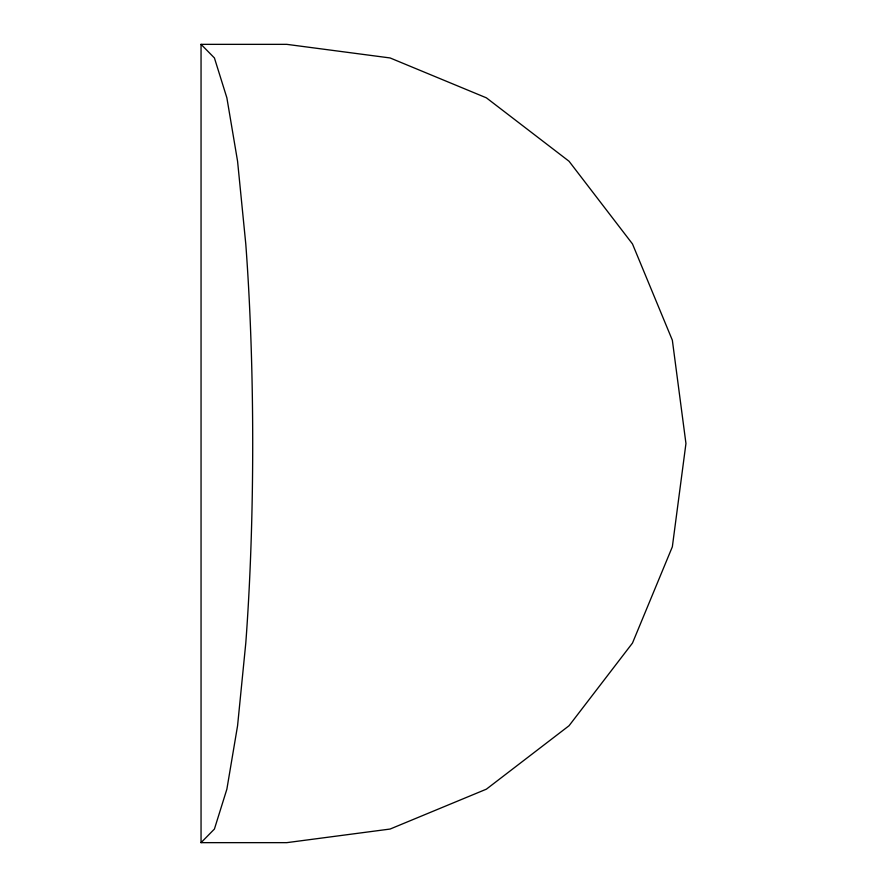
<?xml version="1.0" encoding="UTF-8"?>
<svg xmlns="http://www.w3.org/2000/svg" width="887" height="887" viewBox="0 0 887 887"><rect width="100%" height="100%" fill="white"/><g stroke="black" fill="none" stroke-linecap="round" stroke-linejoin="round"><path stroke-width="1.33" d="M201.05 842.65L214.421 829.046L226.872 789.175L237.572 725.743L245.788 643.075A402.033 52.477 -90 0 0 245.777 243.936L237.572 161.257L226.872 97.825L214.421 57.954L201.05 44.35L286.8 44.35L390.103 57.954L486.375 97.825L569.044 161.257L632.475 243.925L672.346 340.198L685.95 443.5L672.346 546.802L632.475 643.075L569.044 725.743L486.375 789.175L390.103 829.046L286.8 842.65L201.05 842.65L201.05 44.35"/></g></svg>
